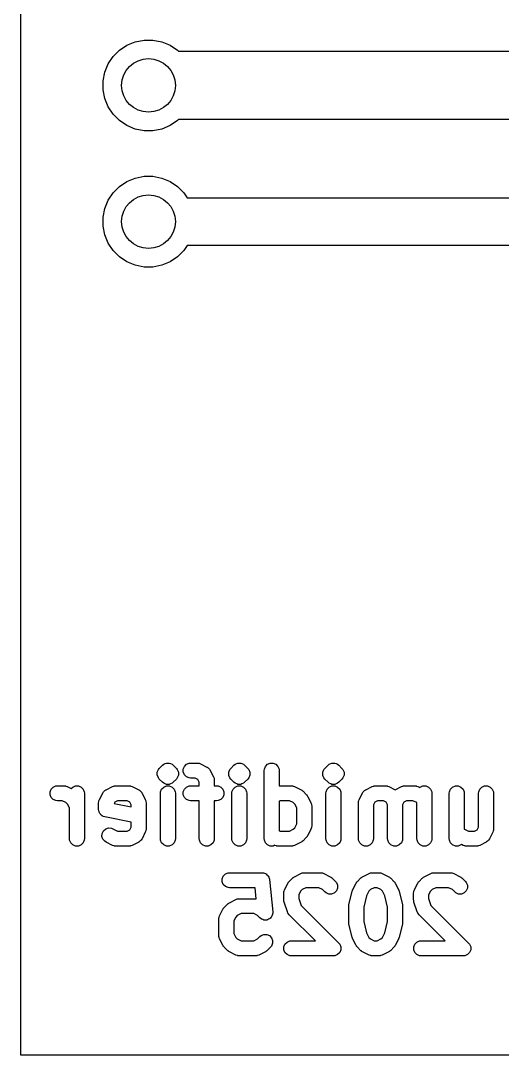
# Model space of a CAD drawing. Extents: x 71.5 to 140.5, y -85 to -49.
# Drawn here: x 71.5 to 80.47, y -85 to -65.71 of the extents above; entities that cross this region are included whole.
import ezdxf

# ---------------------------------------------------------------- set-up
doc = ezdxf.new("R2010")
doc.units = 0
doc.layers.add('BLACK', color=7, linetype='CONTINUOUS')

msp = doc.modelspace()

# ---------------------------------------------------------------- linework, layer by layer
at = {"layer": 'BLACK', "linetype": 'CONTINUOUS'}
for p, q in [((71.5, -85), (71.5, -49)), ((73.479313, -66.170367), (73.633258, -66.106601)), ((73.633258, -66.106601), (73.796685, -66.074093)), ((73.796685, -66.074093), (73.963315, -66.074093)), ((73.963315, -66.074093), (74.126742, -66.106601)), ((74.126742, -66.106601), (74.280687, -66.170367)), ((73.222941, -66.380766), (73.340766, -66.262941)), ((73.340766, -66.262941), (73.479313, -66.170367)), ((74.280687, -66.170367), (74.419234, -66.262941)), ((74.419234, -66.262941), (74.441293, -66.285)), ((74.441293, -66.285), (80.938707, -66.285)), ((73.066601, -66.673258), (73.130367, -66.519313)), ((73.130367, -66.519313), (73.222941, -66.380766)), ((73.034093, -66.836685), (73.066601, -66.673258)), ((73.034093, -67.003315), (73.034093, -66.836685)), ((73.066601, -67.166742), (73.034093, -67.003315)), ((73.130367, -67.320687), (73.066601, -67.166742)), ((73.222941, -67.459234), (73.130367, -67.320687)), ((73.340766, -67.577059), (73.222941, -67.459234)), ((73.479313, -67.669633), (73.340766, -67.577059)), ((73.633258, -67.733399), (73.479313, -67.669633)), ((74.280687, -67.669633), (74.126742, -67.733399)), ((74.419234, -67.577059), (74.280687, -67.669633)), ((74.441293, -67.555), (74.419234, -67.577059)), ((80.938707, -67.555), (74.441293, -67.555)), ((73.796685, -67.765907), (73.633258, -67.733399)), ((73.963315, -67.765907), (73.796685, -67.765907)), ((74.126742, -67.733399), (73.963315, -67.765907)), ((73.479313, -68.710367), (73.633258, -68.646601)), ((73.633258, -68.646601), (73.796685, -68.614093)), ((73.796685, -68.614093), (73.963315, -68.614093)), ((73.963315, -68.614093), (74.126742, -68.646601)), ((74.126742, -68.646601), (74.280687, -68.710367)), ((73.222941, -68.920766), (73.340766, -68.802941)), ((73.340766, -68.802941), (73.479313, -68.710367)), ((74.280687, -68.710367), (74.419234, -68.802941)), ((74.419234, -68.802941), (74.537059, -68.920766)), ((73.130367, -69.059313), (73.222941, -68.920766)), ((74.537059, -68.920766), (74.600358, -69.0155)), ((74.600358, -69.0155), (80.779642, -69.0155)), ((73.034093, -69.376685), (73.066601, -69.213258)), ((73.066601, -69.213258), (73.130367, -69.059313)), ((73.034093, -69.543315), (73.034093, -69.376685)), ((73.066601, -69.706742), (73.034093, -69.543315)), ((73.130367, -69.860687), (73.066601, -69.706742)), ((73.222941, -69.999234), (73.130367, -69.860687)), ((73.340766, -70.117059), (73.222941, -69.999234)), ((74.537059, -69.999234), (74.419234, -70.117059)), ((74.600358, -69.9045), (74.537059, -69.999234)), ((80.779642, -69.9045), (74.600358, -69.9045)), ((73.479313, -70.209633), (73.340766, -70.117059)), ((74.419234, -70.117059), (74.280687, -70.209633)), ((73.633258, -70.273399), (73.479313, -70.209633)), ((73.796685, -70.305907), (73.633258, -70.273399)), ((73.963315, -70.305907), (73.796685, -70.305907)), ((74.126742, -70.273399), (73.963315, -70.305907)), ((74.280687, -70.209633), (74.126742, -70.273399)), ((74.081211, -79.653111), (74.141688, -79.592635)), ((74.141688, -79.592635), (74.162858, -79.575262)), ((74.162858, -79.575262), (74.192357, -79.563043)), ((74.192357, -79.563043), (74.213216, -79.554403)), ((74.213216, -79.554403), (74.267724, -79.554403)), ((74.267724, -79.554403), (74.288584, -79.563043)), ((74.288584, -79.563043), (74.318085, -79.575263)), ((74.318085, -79.575263), (74.318094, -79.575272)), ((74.318094, -79.575272), (74.339253, -79.592636)), ((74.339253, -79.592636), (74.399729, -79.653112)), ((74.526787, -79.664165), (74.547647, -79.613806)), ((74.547647, -79.613806), (74.58619, -79.575263)), ((74.58619, -79.575263), (74.636549, -79.554403)), ((74.636549, -79.554403), (74.663803, -79.551719)), ((74.663803, -79.551719), (74.784755, -79.551719)), ((74.784755, -79.551719), (74.812009, -79.554403)), ((74.812009, -79.554403), (74.816646, -79.556324)), ((74.816646, -79.556324), (74.821654, -79.55668)), ((74.821654, -79.55668), (74.847231, -79.566468)), ((74.847231, -79.566468), (74.968182, -79.626943)), ((74.968182, -79.626943), (74.97274, -79.629812)), ((74.97274, -79.629812), (74.97489, -79.630529)), ((74.97489, -79.630529), (74.977566, -79.63285)), ((74.977566, -79.63285), (74.991359, -79.641532)), ((74.991359, -79.641532), (75.002835, -79.654765)), ((75.411687, -79.653111), (75.472164, -79.592635)), ((75.472164, -79.592635), (75.493334, -79.575262)), ((75.493334, -79.575262), (75.522833, -79.563043)), ((75.522833, -79.563043), (75.543692, -79.554403)), ((75.543692, -79.554403), (75.5982, -79.554403)), ((75.5982, -79.554403), (75.61906, -79.563043)), ((75.61906, -79.563043), (75.648561, -79.575263)), ((75.648561, -79.575263), (75.64857, -79.575272)), ((75.64857, -79.575272), (75.669729, -79.592636)), ((75.669729, -79.592636), (75.730205, -79.653112)), ((76.038692, -79.664165), (76.059552, -79.613806)), ((76.059552, -79.613806), (76.098095, -79.575263)), ((76.098095, -79.575263), (76.148454, -79.554403)), ((76.148454, -79.554403), (76.202962, -79.554403)), ((76.202962, -79.554403), (76.253321, -79.575263)), ((76.253321, -79.575263), (76.291864, -79.613806)), ((76.291864, -79.613806), (76.312724, -79.664165)), ((77.165497, -79.653111), (77.225974, -79.592635)), ((77.225974, -79.592635), (77.247144, -79.575262)), ((77.247144, -79.575262), (77.276643, -79.563043)), ((77.276643, -79.563043), (77.297502, -79.554403)), ((77.297502, -79.554403), (77.35201, -79.554403)), ((77.35201, -79.554403), (77.37287, -79.563043)), ((77.37287, -79.563043), (77.402371, -79.575263)), ((77.402371, -79.575263), (77.40238, -79.575272)), ((77.40238, -79.575272), (77.423539, -79.592636)), ((77.423539, -79.592636), (77.484015, -79.653112)), ((74.042977, -79.724642), (74.063836, -79.674283)), ((74.042977, -79.751895), (74.042977, -79.724642)), ((74.042977, -79.779148), (74.042977, -79.751895)), ((74.04545, -79.785117), (74.042977, -79.779148)), ((74.063837, -79.829509), (74.04545, -79.785117)), ((74.063836, -79.674282), (74.063837, -79.674281)), ((74.063836, -79.674283), (74.063836, -79.674282)), ((74.063837, -79.674281), (74.081211, -79.653111)), ((74.081211, -79.850679), (74.063837, -79.829509)), ((74.399729, -79.653112), (74.417101, -79.674281)), ((74.417102, -79.829508), (74.399729, -79.850678)), ((74.417101, -79.674281), (74.417102, -79.674282)), ((74.417102, -79.674282), (74.437961, -79.724641)), ((74.437961, -79.779149), (74.417102, -79.829508)), ((74.437961, -79.724641), (74.437961, -79.779149)), ((74.526787, -79.718673), (74.526787, -79.664165)), ((74.547647, -79.769032), (74.526787, -79.718673)), ((74.58619, -79.807575), (74.547647, -79.769032)), ((74.636549, -79.828435), (74.58619, -79.807575)), ((74.663803, -79.831119), (74.636549, -79.828435)), ((74.751777, -79.831119), (74.663803, -79.831119)), ((74.80158, -79.85602), (74.751777, -79.831119)), ((75.002835, -79.654765), (75.016069, -79.666242)), ((75.016069, -79.666242), (75.024752, -79.680036)), ((75.024752, -79.680036), (75.027072, -79.682711)), ((75.027072, -79.682711), (75.027787, -79.684858)), ((75.027787, -79.684858), (75.030658, -79.689418)), ((75.030658, -79.689418), (75.091135, -79.810371)), ((75.091135, -79.810371), (75.100923, -79.835948)), ((75.100923, -79.835948), (75.101278, -79.840955)), ((75.101278, -79.840955), (75.1032, -79.845593)), ((75.373453, -79.724642), (75.394312, -79.674283)), ((75.373453, -79.751895), (75.373453, -79.724642)), ((75.373453, -79.779148), (75.373453, -79.751895)), ((75.375926, -79.785117), (75.373453, -79.779148)), ((75.394313, -79.829509), (75.375926, -79.785117)), ((75.394312, -79.674282), (75.394313, -79.674281)), ((75.394312, -79.674283), (75.394312, -79.674282)), ((75.394313, -79.674281), (75.411687, -79.653111)), ((75.411687, -79.850679), (75.394313, -79.829509)), ((75.730205, -79.653112), (75.747577, -79.674281)), ((75.747578, -79.829508), (75.730205, -79.850678)), ((75.747577, -79.674281), (75.747578, -79.674282)), ((75.747578, -79.674282), (75.768437, -79.724641)), ((75.768437, -79.779149), (75.747578, -79.829508)), ((75.768437, -79.724641), (75.768437, -79.779149)), ((76.036008, -79.691419), (76.038692, -79.664165)), ((76.036008, -80.961419), (76.036008, -79.691419)), ((76.312724, -79.664165), (76.315408, -79.691419)), ((76.315408, -79.691419), (76.315408, -79.975052)), ((77.127263, -79.724642), (77.148122, -79.674283)), ((77.127263, -79.751895), (77.127263, -79.724642)), ((77.127263, -79.779148), (77.127263, -79.751895)), ((77.129736, -79.785117), (77.127263, -79.779148)), ((77.148123, -79.829509), (77.129736, -79.785117)), ((77.148122, -79.674282), (77.148123, -79.674281)), ((77.148122, -79.674283), (77.148122, -79.674282)), ((77.148123, -79.674281), (77.165497, -79.653111)), ((77.165497, -79.850679), (77.148123, -79.829509)), ((77.484015, -79.653112), (77.501387, -79.674281)), ((77.501388, -79.829508), (77.484015, -79.850678)), ((77.501387, -79.674281), (77.501388, -79.674282)), ((77.501388, -79.674282), (77.522247, -79.724641)), ((77.522247, -79.779149), (77.501388, -79.829508)), ((77.522247, -79.724641), (77.522247, -79.779149)), ((72.068123, -80.037139), (72.106666, -79.998596)), ((72.106666, -79.998596), (72.157025, -79.977736)), ((72.157025, -79.977736), (72.184279, -79.975052)), ((72.184279, -79.975052), (72.305232, -79.975052)), ((72.305232, -79.975052), (72.332486, -79.977736)), ((72.332486, -79.977736), (72.337123, -79.979657)), ((72.337123, -79.979657), (72.342131, -79.980013)), ((72.342131, -79.980013), (72.367708, -79.989801)), ((72.367708, -79.989801), (72.441448, -80.026671)), ((72.441448, -80.026671), (72.469524, -79.998596)), ((72.469524, -79.998596), (72.519883, -79.977736)), ((72.519883, -79.977736), (72.574391, -79.977736)), ((72.574391, -79.977736), (72.62475, -79.998596)), ((72.62475, -79.998596), (72.663293, -80.037139)), ((73.089422, -80.050277), (73.210374, -79.989801)), ((73.210374, -79.989801), (73.235951, -79.980013)), ((73.235951, -79.980013), (73.240957, -79.979657)), ((73.240957, -79.979657), (73.245596, -79.977736)), ((73.245596, -79.977736), (73.27285, -79.975052)), ((73.27285, -79.975052), (73.514755, -79.975052)), ((73.514755, -79.975052), (73.542009, -79.977736)), ((73.542009, -79.977736), (73.546647, -79.979657)), ((73.546647, -79.979657), (73.551653, -79.980013)), ((73.551653, -79.980013), (73.57723, -79.9898)), ((73.57723, -79.9898), (73.698183, -80.050276)), ((74.141688, -79.911155), (74.081211, -79.850679)), ((74.124314, -80.037139), (74.162857, -79.998596)), ((74.162858, -79.928528), (74.141688, -79.911155)), ((74.162857, -79.998596), (74.213216, -79.977736)), ((74.192357, -79.940746), (74.162858, -79.928528)), ((74.213216, -79.949387), (74.192357, -79.940746)), ((74.213217, -79.949387), (74.213216, -79.949387)), ((74.213216, -79.977736), (74.267724, -79.977736)), ((74.267724, -79.949387), (74.213217, -79.949387)), ((74.288584, -79.940746), (74.267724, -79.949387)), ((74.267724, -79.977736), (74.318083, -79.998596)), ((74.318085, -79.928527), (74.288584, -79.940746)), ((74.318083, -79.998596), (74.356626, -80.037139)), ((74.318094, -79.928517), (74.318085, -79.928527)), ((74.339253, -79.911154), (74.318094, -79.928517)), ((74.399729, -79.850678), (74.339253, -79.911154)), ((74.547647, -80.037139), (74.58619, -79.998596)), ((74.58619, -79.998596), (74.636549, -79.977736)), ((74.636549, -79.977736), (74.663803, -79.975052)), ((74.663803, -79.975052), (74.826484, -79.975052)), ((74.826484, -79.905826), (74.80158, -79.85602)), ((74.826484, -79.975052), (74.826484, -79.905826)), ((75.1032, -79.845593), (75.105884, -79.872847)), ((75.105884, -79.872847), (75.105884, -79.975052)), ((75.105884, -79.975052), (75.147612, -79.975052)), ((75.147612, -79.975052), (75.174866, -79.977736)), ((75.174866, -79.977736), (75.225225, -79.998596)), ((75.225225, -79.998596), (75.263768, -80.037139)), ((75.472164, -79.911155), (75.411687, -79.850679)), ((75.45479, -80.037139), (75.493333, -79.998596)), ((75.493334, -79.928528), (75.472164, -79.911155)), ((75.493333, -79.998596), (75.543692, -79.977736)), ((75.522833, -79.940746), (75.493334, -79.928528)), ((75.543692, -79.949387), (75.522833, -79.940746)), ((75.543693, -79.949387), (75.543692, -79.949387)), ((75.543692, -79.977736), (75.5982, -79.977736)), ((75.5982, -79.949387), (75.543693, -79.949387)), ((75.61906, -79.940746), (75.5982, -79.949387)), ((75.5982, -79.977736), (75.648559, -79.998596)), ((75.648561, -79.928527), (75.61906, -79.940746)), ((75.648559, -79.998596), (75.687102, -80.037139)), ((75.64857, -79.928517), (75.648561, -79.928527)), ((75.669729, -79.911154), (75.64857, -79.928517)), ((75.730205, -79.850678), (75.669729, -79.911154)), ((76.315408, -79.975052), (76.538565, -79.975052)), ((76.538565, -79.975052), (76.565819, -79.977736)), ((76.565819, -79.977736), (76.570456, -79.979657)), ((76.570456, -79.979657), (76.575464, -79.980013)), ((76.575464, -79.980013), (76.601041, -79.989801)), ((76.601041, -79.989801), (76.721992, -80.050276)), ((77.225974, -79.911155), (77.165497, -79.850679)), ((77.2086, -80.037139), (77.247143, -79.998596)), ((77.247144, -79.928528), (77.225974, -79.911155)), ((77.247143, -79.998596), (77.297502, -79.977736)), ((77.276643, -79.940746), (77.247144, -79.928528)), ((77.297502, -79.949387), (77.276643, -79.940746)), ((77.297503, -79.949387), (77.297502, -79.949387)), ((77.297502, -79.977736), (77.35201, -79.977736)), ((77.35201, -79.949387), (77.297503, -79.949387)), ((77.37287, -79.940746), (77.35201, -79.949387)), ((77.35201, -79.977736), (77.402369, -79.998596)), ((77.402371, -79.928527), (77.37287, -79.940746)), ((77.402369, -79.998596), (77.440912, -80.037139)), ((77.40238, -79.928517), (77.402371, -79.928527)), ((77.423539, -79.911154), (77.40238, -79.928517)), ((77.484015, -79.850678), (77.423539, -79.911154)), ((77.927518, -80.050276), (78.04847, -79.9898)), ((78.04847, -79.9898), (78.074047, -79.980013)), ((78.074047, -79.980013), (78.079053, -79.979657)), ((78.079053, -79.979657), (78.083692, -79.977736)), ((78.083692, -79.977736), (78.110946, -79.975052)), ((78.110946, -79.975052), (78.292374, -79.975052)), ((78.292374, -79.975052), (78.319628, -79.977736)), ((78.319628, -79.977736), (78.324266, -79.979657)), ((78.324266, -79.979657), (78.329272, -79.980013)), ((78.329272, -79.980013), (78.354849, -79.9898)), ((78.354849, -79.9898), (78.473803, -80.049276)), ((78.473803, -80.049276), (78.592755, -79.989801)), ((78.592755, -79.989801), (78.618332, -79.980013)), ((78.618332, -79.980013), (78.623338, -79.979657)), ((78.623338, -79.979657), (78.627977, -79.977736)), ((78.627977, -79.977736), (78.655231, -79.975052)), ((78.655231, -79.975052), (78.83666, -79.975052)), ((78.83666, -79.975052), (78.863914, -79.977736)), ((78.863914, -79.977736), (78.868551, -79.979657)), ((78.868551, -79.979657), (78.873559, -79.980013)), ((78.873559, -79.980013), (78.899136, -79.989801)), ((78.899136, -79.989801), (78.932559, -80.006512)), ((78.932559, -80.006512), (78.940476, -79.998596)), ((78.940476, -79.998596), (78.990835, -79.977736)), ((78.990835, -79.977736), (79.045343, -79.977736)), ((79.045343, -79.977736), (79.095702, -79.998596)), ((79.095702, -79.998596), (79.134245, -80.037139)), ((79.506695, -80.037139), (79.545238, -79.998596)), ((79.545238, -79.998596), (79.595597, -79.977736)), ((79.595597, -79.977736), (79.650105, -79.977736)), ((79.650105, -79.977736), (79.700464, -79.998596)), ((79.700464, -79.998596), (79.739007, -80.037139)), ((80.050981, -80.037139), (80.089524, -79.998596)), ((80.089524, -79.998596), (80.139883, -79.977736)), ((80.139883, -79.977736), (80.194391, -79.977736)), ((80.194391, -79.977736), (80.24475, -79.998596)), ((80.24475, -79.998596), (80.283293, -80.037139)), ((72.047263, -80.087498), (72.068123, -80.037139)), ((72.047263, -80.142006), (72.047263, -80.087498)), ((72.068123, -80.192365), (72.047263, -80.142006)), ((72.106666, -80.230908), (72.068123, -80.192365)), ((72.663293, -80.037139), (72.684153, -80.087498)), ((72.684153, -80.087498), (72.686837, -80.114752)), ((72.686837, -80.114752), (72.686837, -80.961419)), ((72.96647, -80.233706), (73.026946, -80.112753)), ((73.026946, -80.112753), (73.029815, -80.108194)), ((73.029815, -80.108194), (73.030532, -80.106045)), ((73.030532, -80.106045), (73.032853, -80.103367)), ((73.032853, -80.103367), (73.041535, -80.089577)), ((73.041535, -80.089577), (73.054768, -80.078099)), ((73.054768, -80.078099), (73.066246, -80.064866)), ((73.066246, -80.064866), (73.080036, -80.056184)), ((73.080036, -80.056184), (73.082714, -80.053863)), ((73.082714, -80.053863), (73.084863, -80.053146)), ((73.084863, -80.053146), (73.089422, -80.050277)), ((73.698183, -80.050276), (73.702743, -80.053146)), ((73.702743, -80.053146), (73.704892, -80.053863)), ((73.704892, -80.053863), (73.707567, -80.056183)), ((73.707567, -80.056183), (73.721359, -80.064865)), ((73.721359, -80.064865), (73.732834, -80.078096)), ((73.732834, -80.078096), (73.746071, -80.089576)), ((73.746071, -80.089576), (73.754753, -80.103369)), ((73.754753, -80.103369), (73.757073, -80.106044)), ((73.757073, -80.106044), (73.757788, -80.108191)), ((73.757788, -80.108191), (73.76066, -80.112753)), ((73.76066, -80.112753), (73.821136, -80.233705)), ((74.10077, -80.114752), (74.103454, -80.087498)), ((74.10077, -80.961419), (74.10077, -80.114752)), ((74.103454, -80.087498), (74.124314, -80.037139)), ((74.356626, -80.037139), (74.377486, -80.087498)), ((74.377486, -80.087498), (74.38017, -80.114752)), ((74.38017, -80.114752), (74.38017, -80.961419)), ((74.526787, -80.087498), (74.547647, -80.037139)), ((74.526787, -80.142006), (74.526787, -80.087498)), ((74.547647, -80.192365), (74.526787, -80.142006)), ((74.58619, -80.230908), (74.547647, -80.192365)), ((75.263768, -80.192365), (75.225225, -80.230908)), ((75.263768, -80.037139), (75.284628, -80.087498)), ((75.284628, -80.142006), (75.263768, -80.192365)), ((75.284628, -80.087498), (75.284628, -80.142006)), ((75.431246, -80.114752), (75.43393, -80.087498)), ((75.431246, -80.961419), (75.431246, -80.114752)), ((75.43393, -80.087498), (75.45479, -80.037139)), ((75.687102, -80.037139), (75.707962, -80.087498)), ((75.707962, -80.087498), (75.710646, -80.114752)), ((75.710646, -80.114752), (75.710646, -80.961419)), ((76.721992, -80.050276), (76.733723, -80.05766)), ((76.733723, -80.05766), (76.737129, -80.059071)), ((76.737129, -80.059071), (76.740963, -80.062217)), ((76.740963, -80.062217), (76.745169, -80.064865)), ((76.745169, -80.064865), (76.747587, -80.067653)), ((76.747587, -80.067653), (76.758299, -80.076444)), ((76.758299, -80.076444), (76.818776, -80.136921)), ((76.818776, -80.136921), (76.827567, -80.147632)), ((76.827567, -80.147632), (76.830357, -80.150052)), ((76.830357, -80.150052), (76.833002, -80.154255)), ((76.833002, -80.154255), (76.83615, -80.15809)), ((76.83615, -80.15809), (76.837561, -80.161497)), ((76.837561, -80.161497), (76.844946, -80.173229)), ((76.844946, -80.173229), (76.905422, -80.294181)), ((77.185056, -80.114752), (77.18774, -80.087498)), ((77.185056, -80.961419), (77.185056, -80.114752)), ((77.18774, -80.087498), (77.2086, -80.037139)), ((77.440912, -80.037139), (77.461772, -80.087498)), ((77.461772, -80.087498), (77.464456, -80.114752)), ((77.464456, -80.114752), (77.464456, -80.961419)), ((77.804565, -80.233706), (77.865041, -80.112753)), ((77.865041, -80.112753), (77.867911, -80.108192)), ((77.867911, -80.108192), (77.868628, -80.106044)), ((77.868628, -80.106044), (77.870948, -80.103368)), ((77.870948, -80.103368), (77.87963, -80.089577)), ((77.87963, -80.089577), (77.892861, -80.078101)), ((77.892861, -80.078101), (77.904341, -80.064865)), ((77.904341, -80.064865), (77.918134, -80.056182)), ((77.918134, -80.056182), (77.920809, -80.053863)), ((77.920809, -80.053863), (77.922956, -80.053147)), ((77.922956, -80.053147), (77.927518, -80.050276)), ((79.134245, -80.037139), (79.155105, -80.087498)), ((79.155105, -80.087498), (79.157789, -80.114752)), ((79.157789, -80.114752), (79.157789, -80.961419)), ((79.483151, -80.114752), (79.485835, -80.087498)), ((79.483151, -80.961419), (79.483151, -80.114752)), ((79.485835, -80.087498), (79.506695, -80.037139)), ((79.739007, -80.037139), (79.759867, -80.087498)), ((79.759867, -80.087498), (79.762551, -80.114752)), ((79.762551, -80.114752), (79.762551, -80.7826)), ((80.027437, -80.114752), (80.030121, -80.087498)), ((80.027437, -80.747011), (80.027437, -80.114752)), ((80.030121, -80.087498), (80.050981, -80.037139)), ((80.283293, -80.037139), (80.304153, -80.087498)), ((80.304153, -80.087498), (80.306837, -80.114752)), ((80.306837, -80.114752), (80.306837, -80.77999)), ((72.157025, -80.251768), (72.106666, -80.230908)), ((72.184279, -80.254452), (72.157025, -80.251768)), ((72.272254, -80.254452), (72.184279, -80.254452)), ((72.34343, -80.29004), (72.272254, -80.254452)), ((72.371848, -80.318458), (72.34343, -80.29004)), ((72.407437, -80.389635), (72.371848, -80.318458)), ((72.407437, -80.961419), (72.407437, -80.389635)), ((72.951722, -80.296181), (72.954406, -80.268927)), ((72.951722, -80.417133), (72.951722, -80.296181)), ((72.954406, -80.444387), (72.951722, -80.417133)), ((72.954406, -80.268927), (72.956327, -80.264288)), ((72.956327, -80.264288), (72.956683, -80.259283)), ((72.956683, -80.259283), (72.96647, -80.233706)), ((73.256025, -80.279353), (73.243191, -80.30502)), ((73.243191, -80.30502), (73.556484, -80.367678)), ((73.305829, -80.254452), (73.256025, -80.279353)), ((73.481776, -80.254452), (73.305829, -80.254452)), ((73.531581, -80.279354), (73.481776, -80.254452)), ((73.556484, -80.329159), (73.531581, -80.279354)), ((73.556484, -80.367678), (73.556484, -80.329159)), ((73.821136, -80.233705), (73.830923, -80.259282)), ((73.830923, -80.259282), (73.831278, -80.264288)), ((73.831278, -80.264288), (73.8332, -80.268927)), ((73.8332, -80.268927), (73.835884, -80.296181)), ((73.835884, -80.296181), (73.835884, -80.538225)), ((74.636549, -80.251768), (74.58619, -80.230908)), ((74.663803, -80.254452), (74.636549, -80.251768)), ((74.826484, -80.254452), (74.663803, -80.254452)), ((74.826484, -80.961419), (74.826484, -80.254452)), ((75.147612, -80.254452), (75.105884, -80.254452)), ((75.105884, -80.254452), (75.105884, -80.961419)), ((75.174866, -80.251768), (75.147612, -80.254452)), ((75.225225, -80.230908), (75.174866, -80.251768)), ((76.329639, -80.254452), (76.315408, -80.261567)), ((76.315408, -80.261567), (76.315408, -80.814603)), ((76.505587, -80.254452), (76.329639, -80.254452)), ((76.576763, -80.29004), (76.505587, -80.254452)), ((76.605181, -80.318457), (76.576763, -80.29004)), ((76.64077, -80.389635), (76.605181, -80.318457)), ((76.64077, -80.686535), (76.64077, -80.389635)), ((76.905422, -80.294181), (76.915209, -80.319758)), ((76.915209, -80.319758), (76.915564, -80.324764)), ((76.915564, -80.324764), (76.917486, -80.329403)), ((76.917486, -80.329403), (76.92017, -80.356657)), ((76.92017, -80.356657), (76.92017, -80.719514)), ((77.789817, -80.296181), (77.792501, -80.268927)), ((77.789817, -80.961419), (77.789817, -80.296181)), ((77.792501, -80.268927), (77.794422, -80.264288)), ((77.794422, -80.264288), (77.794778, -80.259283)), ((77.794778, -80.259283), (77.804565, -80.233706)), ((78.094119, -80.279354), (78.069217, -80.32916)), ((78.069217, -80.32916), (78.069217, -80.961419)), ((78.143925, -80.254452), (78.094119, -80.279354)), ((78.259395, -80.254452), (78.143925, -80.254452)), ((78.3092, -80.279354), (78.259395, -80.254452)), ((78.334103, -80.329159), (78.3092, -80.279354)), ((78.334103, -80.961419), (78.334103, -80.329159)), ((78.638406, -80.279353), (78.613503, -80.32916)), ((78.613503, -80.32916), (78.613503, -80.961419)), ((78.68821, -80.254452), (78.638406, -80.279353)), ((78.803682, -80.254452), (78.68821, -80.254452)), ((78.874858, -80.29004), (78.803682, -80.254452)), ((78.878389, -80.29357), (78.874858, -80.29004)), ((78.878389, -80.961419), (78.878389, -80.29357)), ((72.959645, -80.457035), (72.954406, -80.444387)), ((72.962301, -80.470459), (72.959645, -80.457035)), ((72.969972, -80.481965), (72.962301, -80.470459)), ((72.975266, -80.494746), (72.969972, -80.481965)), ((72.984944, -80.504424), (72.975266, -80.494746)), ((72.992536, -80.515812), (72.984944, -80.504424)), ((73.004028, -80.523508), (72.992536, -80.515812)), ((73.013809, -80.533289), (73.004028, -80.523508)), ((73.026453, -80.538526), (73.013809, -80.533289)), ((73.037826, -80.546143), (73.026453, -80.538526)), ((73.064025, -80.55412), (73.037826, -80.546143)), ((73.064166, -80.554148), (73.064025, -80.55412)), ((73.064168, -80.554149), (73.064166, -80.554148)), ((73.06417, -80.554149), (73.064168, -80.554149)), ((73.556484, -80.652611), (73.06417, -80.554149)), ((73.835884, -80.538225), (73.835885, -80.538231)), ((73.835885, -80.538231), (73.835884, -80.538236)), ((73.835884, -80.538236), (73.835884, -80.77999)), ((73.041536, -80.815291), (73.082715, -80.779577)), ((73.082715, -80.779577), (73.134425, -80.76234)), ((73.134425, -80.76234), (73.188797, -80.766204)), ((73.188797, -80.766204), (73.214374, -80.775992)), ((73.214374, -80.775992), (73.305829, -80.821719)), ((73.481776, -80.821719), (73.531581, -80.796816)), ((73.531581, -80.796816), (73.556484, -80.747011)), ((73.556484, -80.747011), (73.556484, -80.652611)), ((73.8332, -80.807244), (73.831278, -80.811882)), ((73.835884, -80.77999), (73.8332, -80.807244)), ((76.505587, -80.821719), (76.576763, -80.786131)), ((76.576763, -80.786131), (76.605181, -80.757712)), ((76.605181, -80.757712), (76.64077, -80.686535)), ((76.905421, -80.78199), (76.844945, -80.902942)), ((76.915209, -80.756413), (76.905421, -80.78199)), ((76.915564, -80.751406), (76.915209, -80.756413)), ((76.917486, -80.746768), (76.915564, -80.751406)), ((76.92017, -80.719514), (76.917486, -80.746768)), ((79.762551, -80.7826), (79.766081, -80.786131)), ((79.766081, -80.786131), (79.837258, -80.821719)), ((79.95273, -80.821719), (80.002534, -80.796816)), ((80.002534, -80.796816), (80.027437, -80.747011)), ((80.304153, -80.807244), (80.302231, -80.811881)), ((80.306837, -80.77999), (80.304153, -80.807244)), ((72.410121, -80.988673), (72.407437, -80.961419)), ((72.430981, -81.039032), (72.410121, -80.988673)), ((72.684153, -80.988673), (72.663293, -81.039032)), ((72.686837, -80.961419), (72.684153, -80.988673)), ((73.013295, -80.918416), (73.017159, -80.864044)), ((73.030532, -80.970126), (73.013295, -80.918416)), ((73.017159, -80.864044), (73.041536, -80.815291)), ((73.066246, -81.011305), (73.030532, -80.970126)), ((73.305829, -80.821719), (73.481776, -80.821719)), ((73.732834, -80.998074), (73.721359, -81.011306)), ((73.746071, -80.986595), (73.732834, -80.998074)), ((73.754753, -80.972801), (73.746071, -80.986595)), ((73.757073, -80.970127), (73.754753, -80.972801)), ((73.757788, -80.967979), (73.757073, -80.970127)), ((73.76066, -80.963418), (73.757788, -80.967979)), ((73.821136, -80.842466), (73.76066, -80.963418)), ((73.830923, -80.816889), (73.821136, -80.842466)), ((73.831278, -80.811882), (73.830923, -80.816889)), ((74.103454, -80.988673), (74.10077, -80.961419)), ((74.124314, -81.039032), (74.103454, -80.988673)), ((74.377486, -80.988673), (74.356626, -81.039032)), ((74.38017, -80.961419), (74.377486, -80.988673)), ((74.829168, -80.988673), (74.826484, -80.961419)), ((74.850028, -81.039032), (74.829168, -80.988673)), ((75.1032, -80.988673), (75.08234, -81.039032)), ((75.105884, -80.961419), (75.1032, -80.988673)), ((75.43393, -80.988673), (75.431246, -80.961419)), ((75.45479, -81.039032), (75.43393, -80.988673)), ((75.707962, -80.988673), (75.687102, -81.039032)), ((75.710646, -80.961419), (75.707962, -80.988673)), ((76.038692, -80.988673), (76.036008, -80.961419)), ((76.059552, -81.039032), (76.038692, -80.988673)), ((76.315408, -80.814603), (76.329639, -80.821719)), ((76.329639, -80.821719), (76.505587, -80.821719)), ((76.7583, -80.999726), (76.747588, -81.008516)), ((76.818777, -80.939249), (76.7583, -80.999726)), ((76.827571, -80.928533), (76.818777, -80.939249)), ((76.830356, -80.926118), (76.827571, -80.928533)), ((76.832998, -80.921919), (76.830356, -80.926118)), ((76.83615, -80.91808), (76.832998, -80.921919)), ((76.837562, -80.914669), (76.83615, -80.91808)), ((76.844945, -80.902942), (76.837562, -80.914669)), ((77.18774, -80.988673), (77.185056, -80.961419)), ((77.2086, -81.039032), (77.18774, -80.988673)), ((77.461772, -80.988673), (77.440912, -81.039032)), ((77.464456, -80.961419), (77.461772, -80.988673)), ((77.792501, -80.988673), (77.789817, -80.961419)), ((77.813361, -81.039032), (77.792501, -80.988673)), ((78.066533, -80.988673), (78.045673, -81.039032)), ((78.069217, -80.961419), (78.066533, -80.988673)), ((78.336787, -80.988673), (78.334103, -80.961419)), ((78.357647, -81.039032), (78.336787, -80.988673)), ((78.610819, -80.988673), (78.589959, -81.039032)), ((78.613503, -80.961419), (78.610819, -80.988673)), ((78.881073, -80.988673), (78.878389, -80.961419)), ((78.901933, -81.039032), (78.881073, -80.988673)), ((79.155105, -80.988673), (79.134245, -81.039032)), ((79.157789, -80.961419), (79.155105, -80.988673)), ((79.485835, -80.988673), (79.483151, -80.961419)), ((79.506695, -81.039032), (79.485835, -80.988673)), ((79.837258, -80.821719), (79.95273, -80.821719)), ((80.203788, -80.998072), (80.192312, -81.011306)), ((80.217022, -80.986596), (80.203788, -80.998072)), ((80.225703, -80.972803), (80.217022, -80.986596)), ((80.228025, -80.970127), (80.225703, -80.972803)), ((80.228741, -80.967977), (80.228025, -80.970127)), ((80.231611, -80.963419), (80.228741, -80.967977)), ((80.292088, -80.842466), (80.231611, -80.963419)), ((80.301876, -80.816889), (80.292088, -80.842466)), ((80.302231, -80.811881), (80.301876, -80.816889)), ((72.469524, -81.077575), (72.430981, -81.039032)), ((72.519883, -81.098435), (72.469524, -81.077575)), ((72.574391, -81.098435), (72.519883, -81.098435)), ((72.62475, -81.077575), (72.574391, -81.098435)), ((72.663293, -81.039032), (72.62475, -81.077575)), ((73.089422, -81.025894), (73.066246, -81.011305)), ((73.210374, -81.08637), (73.089422, -81.025894)), ((73.235951, -81.096158), (73.210374, -81.08637)), ((73.240957, -81.096513), (73.235951, -81.096158)), ((73.245596, -81.098435), (73.240957, -81.096513)), ((73.27285, -81.101119), (73.245596, -81.098435)), ((73.514755, -81.101119), (73.27285, -81.101119)), ((73.542009, -81.098435), (73.514755, -81.101119)), ((73.546647, -81.096513), (73.542009, -81.098435)), ((73.551653, -81.096158), (73.546647, -81.096513)), ((73.57723, -81.086371), (73.551653, -81.096158)), ((73.698183, -81.025895), (73.57723, -81.086371)), ((73.702743, -81.023024), (73.698183, -81.025895)), ((73.704892, -81.022308), (73.702743, -81.023024)), ((73.707567, -81.019987), (73.704892, -81.022308)), ((73.721359, -81.011306), (73.707567, -81.019987)), ((74.162857, -81.077575), (74.124314, -81.039032)), ((74.213216, -81.098435), (74.162857, -81.077575)), ((74.267724, -81.098435), (74.213216, -81.098435)), ((74.318083, -81.077575), (74.267724, -81.098435)), ((74.356626, -81.039032), (74.318083, -81.077575)), ((74.888571, -81.077575), (74.850028, -81.039032)), ((74.93893, -81.098435), (74.888571, -81.077575)), ((74.993438, -81.098435), (74.93893, -81.098435)), ((75.043797, -81.077575), (74.993438, -81.098435)), ((75.08234, -81.039032), (75.043797, -81.077575)), ((75.493333, -81.077575), (75.45479, -81.039032)), ((75.543692, -81.098435), (75.493333, -81.077575)), ((75.5982, -81.098435), (75.543692, -81.098435)), ((75.648559, -81.077575), (75.5982, -81.098435)), ((75.687102, -81.039032), (75.648559, -81.077575)), ((76.098095, -81.077575), (76.059552, -81.039032)), ((76.148454, -81.098435), (76.098095, -81.077575)), ((76.202962, -81.098435), (76.148454, -81.098435)), ((76.233234, -81.085895), (76.202962, -81.098435)), ((76.234184, -81.08637), (76.233234, -81.085895)), ((76.259761, -81.096158), (76.234184, -81.08637)), ((76.264767, -81.096513), (76.259761, -81.096158)), ((76.269406, -81.098435), (76.264767, -81.096513)), ((76.29666, -81.101119), (76.269406, -81.098435)), ((76.538565, -81.101119), (76.29666, -81.101119)), ((76.565819, -81.098435), (76.538565, -81.101119)), ((76.570456, -81.096513), (76.565819, -81.098435)), ((76.575464, -81.096158), (76.570456, -81.096513)), ((76.601041, -81.08637), (76.575464, -81.096158)), ((76.721992, -81.025895), (76.601041, -81.08637)), ((76.733725, -81.018509), (76.721992, -81.025895)), ((76.73713, -81.017099), (76.733725, -81.018509)), ((76.740962, -81.013953), (76.73713, -81.017099)), ((76.745169, -81.011306), (76.740962, -81.013953)), ((76.747588, -81.008516), (76.745169, -81.011306)), ((77.247143, -81.077575), (77.2086, -81.039032)), ((77.297502, -81.098435), (77.247143, -81.077575)), ((77.35201, -81.098435), (77.297502, -81.098435)), ((77.402369, -81.077575), (77.35201, -81.098435)), ((77.440912, -81.039032), (77.402369, -81.077575)), ((77.851904, -81.077575), (77.813361, -81.039032)), ((77.902263, -81.098435), (77.851904, -81.077575)), ((77.956771, -81.098435), (77.902263, -81.098435)), ((78.00713, -81.077575), (77.956771, -81.098435)), ((78.045673, -81.039032), (78.00713, -81.077575)), ((78.39619, -81.077575), (78.357647, -81.039032)), ((78.446549, -81.098435), (78.39619, -81.077575)), ((78.501057, -81.098435), (78.446549, -81.098435)), ((78.551416, -81.077575), (78.501057, -81.098435)), ((78.589959, -81.039032), (78.551416, -81.077575)), ((78.940476, -81.077575), (78.901933, -81.039032)), ((78.990835, -81.098435), (78.940476, -81.077575)), ((79.045343, -81.098435), (78.990835, -81.098435)), ((79.095702, -81.077575), (79.045343, -81.098435)), ((79.134245, -81.039032), (79.095702, -81.077575)), ((79.545238, -81.077575), (79.506695, -81.039032)), ((79.595597, -81.098435), (79.545238, -81.077575)), ((79.650105, -81.098435), (79.595597, -81.098435)), ((79.700464, -81.077575), (79.650105, -81.098435)), ((79.70838, -81.069658), (79.700464, -81.077575)), ((79.741803, -81.08637), (79.70838, -81.069658)), ((79.76738, -81.096158), (79.741803, -81.08637)), ((79.772386, -81.096513), (79.76738, -81.096158)), ((79.777025, -81.098435), (79.772386, -81.096513)), ((79.804279, -81.101119), (79.777025, -81.098435)), ((79.985708, -81.101119), (79.804279, -81.101119)), ((80.012962, -81.098435), (79.985708, -81.101119)), ((80.017599, -81.096513), (80.012962, -81.098435)), ((80.022607, -81.096158), (80.017599, -81.096513)), ((80.048184, -81.08637), (80.022607, -81.096158)), ((80.169135, -81.025895), (80.048184, -81.08637)), ((80.173693, -81.023025), (80.169135, -81.025895)), ((80.175843, -81.022309), (80.173693, -81.023025)), ((80.178519, -81.019987), (80.175843, -81.022309)), ((80.192312, -81.011306), (80.178519, -81.019987)), ((75.252501, -81.708793), (75.273361, -81.658434)), ((75.252501, -81.763301), (75.252501, -81.708793)), ((75.273361, -81.81366), (75.252501, -81.763301)), ((75.273361, -81.658434), (75.311904, -81.619891)), ((75.311904, -81.619891), (75.362263, -81.599031)), ((75.362263, -81.599031), (75.389517, -81.596347)), ((75.389517, -81.596347), (75.994279, -81.596347)), ((75.994279, -81.596347), (76.004358, -81.597339)), ((76.004358, -81.597339), (76.007764, -81.596999)), ((76.007764, -81.596999), (76.011089, -81.598002)), ((76.011089, -81.598002), (76.021533, -81.599031)), ((76.021533, -81.599031), (76.040401, -81.606846)), ((76.040401, -81.606846), (76.059949, -81.612745)), ((76.059949, -81.612745), (76.065392, -81.617198)), ((76.065392, -81.617198), (76.071892, -81.619891)), ((76.071892, -81.619891), (76.08633, -81.634329)), ((76.08633, -81.634329), (76.102136, -81.647261)), ((76.102136, -81.647261), (76.105461, -81.65346)), ((76.105461, -81.65346), (76.110435, -81.658434)), ((76.110435, -81.658434), (76.118249, -81.677299)), ((76.118249, -81.677299), (76.127903, -81.695295)), ((76.127903, -81.695295), (76.129965, -81.705583)), ((76.129965, -81.705583), (76.131295, -81.708793)), ((76.131295, -81.708793), (76.131295, -81.712214)), ((76.131295, -81.712214), (76.133286, -81.722146)), ((76.133286, -81.722146), (76.193762, -82.326908)), ((76.486031, -81.775551), (76.488679, -81.771346)), ((76.488679, -81.771346), (76.491467, -81.768927)), ((76.491467, -81.768927), (76.500258, -81.758216)), ((76.500258, -81.758216), (76.560734, -81.69774)), ((76.560734, -81.69774), (76.571448, -81.688947)), ((76.571448, -81.688947), (76.573865, -81.686161)), ((76.573865, -81.686161), (76.578066, -81.683516)), ((76.578066, -81.683516), (76.581904, -81.680367)), ((76.581904, -81.680367), (76.585311, -81.678955)), ((76.585311, -81.678955), (76.597041, -81.671572)), ((76.597041, -81.671572), (76.717993, -81.611096)), ((76.717993, -81.611096), (76.74357, -81.601308)), ((76.74357, -81.601308), (76.748576, -81.600952)), ((76.748576, -81.600952), (76.753215, -81.599031)), ((76.753215, -81.599031), (76.780469, -81.596347)), ((76.780469, -81.596347), (77.08285, -81.596347)), ((77.08285, -81.596347), (77.110104, -81.599031)), ((77.110104, -81.599031), (77.114742, -81.600952)), ((77.114742, -81.600952), (77.119748, -81.601308)), ((77.119748, -81.601308), (77.145325, -81.611095)), ((77.145325, -81.611095), (77.266278, -81.671571)), ((77.266278, -81.671571), (77.27801, -81.678956)), ((77.27801, -81.678956), (77.281416, -81.680367)), ((77.281416, -81.680367), (77.285251, -81.683514)), ((77.285251, -81.683514), (77.289454, -81.68616)), ((77.289454, -81.68616), (77.29187, -81.688946)), ((77.29187, -81.688946), (77.302586, -81.69774)), ((77.302586, -81.69774), (77.363062, -81.758216)), ((77.363062, -81.758216), (77.380435, -81.779386)), ((77.75603, -81.775553), (77.758678, -81.771347)), ((77.758678, -81.771347), (77.761467, -81.768927)), ((77.761467, -81.768927), (77.770258, -81.758216)), ((77.770258, -81.758216), (77.830734, -81.69774)), ((77.830734, -81.69774), (77.841448, -81.688947)), ((77.841448, -81.688947), (77.843865, -81.686161)), ((77.843865, -81.686161), (77.848066, -81.683516)), ((77.848066, -81.683516), (77.851904, -81.680367)), ((77.851904, -81.680367), (77.855311, -81.678955)), ((77.855311, -81.678955), (77.867041, -81.671572)), ((77.867041, -81.671572), (77.987993, -81.611096)), ((77.987993, -81.611096), (78.01357, -81.601308)), ((78.01357, -81.601308), (78.018576, -81.600952)), ((78.018576, -81.600952), (78.023215, -81.599031)), ((78.023215, -81.599031), (78.050469, -81.596347)), ((78.050469, -81.596347), (78.171422, -81.596347)), ((78.171422, -81.596347), (78.198676, -81.599031)), ((78.198676, -81.599031), (78.203313, -81.600952)), ((78.203313, -81.600952), (78.208321, -81.601308)), ((78.208321, -81.601308), (78.233898, -81.611096)), ((78.233898, -81.611096), (78.354849, -81.671571)), ((78.354849, -81.671571), (78.366582, -81.678956)), ((78.366582, -81.678956), (78.369987, -81.680367)), ((78.369987, -81.680367), (78.373819, -81.683512)), ((78.373819, -81.683512), (78.378026, -81.68616)), ((78.378026, -81.68616), (78.380445, -81.688949)), ((78.380445, -81.688949), (78.391157, -81.69774)), ((78.391157, -81.69774), (78.451633, -81.758216)), ((78.451633, -81.758216), (78.460423, -81.768927)), ((78.460423, -81.768927), (78.463212, -81.771346)), ((78.463212, -81.771346), (78.465859, -81.775551)), ((78.905079, -81.775551), (78.907727, -81.771346)), ((78.907727, -81.771346), (78.910515, -81.768927)), ((78.910515, -81.768927), (78.919306, -81.758216)), ((78.919306, -81.758216), (78.979782, -81.69774)), ((78.979782, -81.69774), (78.990496, -81.688947)), ((78.990496, -81.688947), (78.992913, -81.686161)), ((78.992913, -81.686161), (78.997114, -81.683516)), ((78.997114, -81.683516), (79.000952, -81.680367)), ((79.000952, -81.680367), (79.004359, -81.678955)), ((79.004359, -81.678955), (79.016089, -81.671572)), ((79.016089, -81.671572), (79.137041, -81.611096)), ((79.137041, -81.611096), (79.162618, -81.601308)), ((79.162618, -81.601308), (79.167624, -81.600952)), ((79.167624, -81.600952), (79.172263, -81.599031)), ((79.172263, -81.599031), (79.199517, -81.596347)), ((79.199517, -81.596347), (79.501898, -81.596347)), ((79.501898, -81.596347), (79.529152, -81.599031)), ((79.529152, -81.599031), (79.53379, -81.600952)), ((79.53379, -81.600952), (79.538796, -81.601308)), ((79.538796, -81.601308), (79.564373, -81.611095)), ((79.564373, -81.611095), (79.685326, -81.671571)), ((79.685326, -81.671571), (79.697058, -81.678956)), ((79.697058, -81.678956), (79.700464, -81.680367)), ((79.700464, -81.680367), (79.704299, -81.683514)), ((79.704299, -81.683514), (79.708502, -81.68616)), ((79.708502, -81.68616), (79.710918, -81.688946)), ((79.710918, -81.688946), (79.721634, -81.69774)), ((79.721634, -81.69774), (79.78211, -81.758216)), ((79.78211, -81.758216), (79.799483, -81.779386)), ((75.311904, -81.852203), (75.273361, -81.81366)), ((75.362263, -81.873063), (75.311904, -81.852203)), ((75.389517, -81.875747), (75.362263, -81.873063)), ((75.867852, -81.875747), (75.389517, -81.875747)), ((75.888441, -82.081644), (75.867852, -81.875747)), ((76.398864, -81.977951), (76.401548, -81.950697)), ((76.401548, -81.950697), (76.403469, -81.946059)), ((76.403469, -81.946059), (76.403825, -81.941051)), ((76.403825, -81.941051), (76.413613, -81.915474)), ((76.413613, -81.915474), (76.47409, -81.794522)), ((76.47409, -81.794522), (76.481474, -81.78279)), ((76.481474, -81.78279), (76.482885, -81.779386)), ((76.482885, -81.779386), (76.486031, -81.775551)), ((76.713852, -81.939753), (76.678264, -82.01093)), ((76.74227, -81.911335), (76.713852, -81.939753)), ((76.813448, -81.875747), (76.74227, -81.911335)), ((77.049871, -81.875747), (76.813448, -81.875747)), ((77.121051, -81.911337), (77.049871, -81.875747)), ((77.165496, -81.955782), (77.121051, -81.911337)), ((77.186666, -81.973155), (77.165496, -81.955782)), ((77.380435, -81.934612), (77.341892, -81.973155)), ((77.380435, -81.779386), (77.401294, -81.829745)), ((77.401294, -81.884253), (77.380435, -81.934612)), ((77.401294, -81.829745), (77.401294, -81.884253)), ((77.612559, -82.185973), (77.673036, -81.944069)), ((77.673036, -81.944069), (77.673754, -81.942057)), ((77.673754, -81.942057), (77.673826, -81.941052)), ((77.673826, -81.941052), (77.67816, -81.929725)), ((77.67816, -81.929725), (77.68225, -81.918279)), ((77.68225, -81.918279), (77.682851, -81.917466)), ((77.682851, -81.917466), (77.683614, -81.915475)), ((77.683614, -81.915475), (77.744089, -81.794524)), ((77.744089, -81.794524), (77.751474, -81.78279)), ((77.751474, -81.78279), (77.752885, -81.779386)), ((77.752885, -81.779386), (77.75603, -81.775553)), ((77.983853, -81.939753), (77.940375, -82.026708)), ((78.01227, -81.911335), (77.983853, -81.939753)), ((78.083448, -81.875747), (78.01227, -81.911335)), ((78.138444, -81.875747), (78.083448, -81.875747)), ((78.20962, -81.911335), (78.138444, -81.875747)), ((78.238037, -81.939752), (78.20962, -81.911335)), ((78.281517, -82.026711), (78.238037, -81.939752)), ((78.465859, -81.775551), (78.469006, -81.779386)), ((78.469006, -81.779386), (78.470416, -81.78279)), ((78.470416, -81.78279), (78.477801, -81.794522)), ((78.477801, -81.794522), (78.538278, -81.915475)), ((78.538278, -81.915475), (78.539041, -81.917468)), ((78.539041, -81.917468), (78.539642, -81.91828)), ((78.539642, -81.91828), (78.543728, -81.929717)), ((78.543728, -81.929717), (78.548066, -81.941052)), ((78.548066, -81.941052), (78.548137, -81.942057)), ((78.548137, -81.942057), (78.548856, -81.944069)), ((78.548856, -81.944069), (78.609332, -82.185974)), ((78.817912, -81.977951), (78.820596, -81.950697)), ((78.820596, -81.950697), (78.822517, -81.946059)), ((78.822517, -81.946059), (78.822873, -81.941051)), ((78.822873, -81.941051), (78.832661, -81.915474)), ((78.832661, -81.915474), (78.893138, -81.794522)), ((78.893138, -81.794522), (78.900522, -81.78279)), ((78.900522, -81.78279), (78.901933, -81.779386)), ((78.901933, -81.779386), (78.905079, -81.775551)), ((79.1329, -81.939753), (79.097312, -82.01093)), ((79.161318, -81.911335), (79.1329, -81.939753)), ((79.232496, -81.875747), (79.161318, -81.911335)), ((79.468919, -81.875747), (79.232496, -81.875747)), ((79.540099, -81.911337), (79.468919, -81.875747)), ((79.584544, -81.955782), (79.540099, -81.911337)), ((79.605714, -81.973155), (79.584544, -81.955782)), ((79.799483, -81.934612), (79.76094, -81.973155)), ((79.799483, -81.779386), (79.820342, -81.829745)), ((79.820342, -81.884253), (79.799483, -81.934612)), ((79.820342, -81.829745), (79.820342, -81.884253)), ((75.375789, -82.162763), (75.387517, -82.155381)), ((75.387517, -82.155381), (75.508469, -82.094905)), ((75.508469, -82.094905), (75.534046, -82.085117)), ((75.534046, -82.085117), (75.539052, -82.084761)), ((75.539052, -82.084761), (75.543691, -82.08284)), ((75.543691, -82.08284), (75.570945, -82.080156)), ((75.570945, -82.080156), (75.873326, -82.080156)), ((75.873326, -82.080156), (75.888441, -82.081644)), ((76.398864, -82.098904), (76.398864, -81.977951)), ((76.400222, -82.112698), (76.398864, -82.098904)), ((76.399961, -82.116378), (76.400222, -82.112698)), ((76.401061, -82.121217), (76.399961, -82.116378)), ((76.401548, -82.126158), (76.401061, -82.121217)), ((76.402959, -82.129566), (76.401548, -82.126158)), ((76.406033, -82.143082), (76.402959, -82.129566)), ((76.46651, -82.324509), (76.406033, -82.143082)), ((76.678264, -82.01093), (76.678264, -82.076232)), ((76.678264, -82.076232), (76.721143, -82.204868)), ((77.237025, -81.994014), (77.186666, -81.973155)), ((77.291533, -81.994014), (77.237025, -81.994014)), ((77.341892, -81.973155), (77.291533, -81.994014)), ((77.940375, -82.026708), (77.887788, -82.237055)), ((78.334103, -82.237053), (78.281517, -82.026711)), ((78.817912, -82.098904), (78.817912, -81.977951)), ((78.81927, -82.112698), (78.817912, -82.098904)), ((78.819009, -82.116378), (78.81927, -82.112698)), ((78.820109, -82.121217), (78.819009, -82.116378)), ((78.820596, -82.126158), (78.820109, -82.121217)), ((78.822007, -82.129566), (78.820596, -82.126158)), ((78.825081, -82.143082), (78.822007, -82.129566)), ((78.885558, -82.324509), (78.825081, -82.143082)), ((79.097312, -82.01093), (79.097312, -82.076232)), ((79.097312, -82.076232), (79.140191, -82.204868)), ((79.656073, -81.994014), (79.605714, -81.973155)), ((79.710581, -81.994014), (79.656073, -81.994014)), ((79.76094, -81.973155), (79.710581, -81.994014)), ((75.204089, -82.399284), (75.264566, -82.278332)), ((75.264566, -82.278332), (75.271949, -82.266603)), ((75.271949, -82.266603), (75.27336, -82.263197)), ((75.27336, -82.263197), (75.276508, -82.25936)), ((75.276508, -82.25936), (75.279155, -82.255156)), ((75.279155, -82.255156), (75.281943, -82.252737)), ((75.281943, -82.252737), (75.290733, -82.242027)), ((75.290733, -82.242027), (75.35121, -82.18155)), ((75.35121, -82.18155), (75.361924, -82.172756)), ((75.361924, -82.172756), (75.364341, -82.16997)), ((75.364341, -82.16997), (75.368539, -82.167326)), ((75.368539, -82.167326), (75.372379, -82.164176)), ((75.372379, -82.164176), (75.375789, -82.162763)), ((76.193762, -82.326908), (76.193803, -82.354294)), ((76.477675, -82.349516), (76.46651, -82.324509)), ((76.480964, -82.353308), (76.477675, -82.349516)), ((76.721143, -82.204868), (77.423538, -82.907264)), ((77.608388, -82.219856), (77.608856, -82.215102)), ((77.608388, -82.522237), (77.608388, -82.219856)), ((77.608553, -82.213065), (77.610061, -82.202863)), ((77.608856, -82.215102), (77.608553, -82.213065)), ((77.610061, -82.202863), (77.611072, -82.192602)), ((77.611072, -82.192602), (77.61186, -82.190699)), ((77.61186, -82.190699), (77.612559, -82.185973)), ((77.887788, -82.237055), (77.887788, -82.505037)), ((78.334103, -82.505039), (78.334103, -82.237053)), ((78.609332, -82.185974), (78.61003, -82.190698)), ((78.61003, -82.190698), (78.610819, -82.192602)), ((78.610819, -82.192602), (78.611829, -82.202865)), ((78.611829, -82.202865), (78.613338, -82.213065)), ((78.613338, -82.213065), (78.613034, -82.215102)), ((78.613034, -82.215102), (78.613503, -82.219856)), ((78.613503, -82.219856), (78.613503, -82.522237)), ((78.896723, -82.349516), (78.885558, -82.324509)), ((78.900012, -82.353308), (78.896723, -82.349516)), ((79.140191, -82.204868), (79.842586, -82.907264)), ((75.18934, -82.461761), (75.192024, -82.434507)), ((75.18934, -82.764142), (75.18934, -82.461761)), ((75.192024, -82.434507), (75.193945, -82.429869)), ((75.193945, -82.429869), (75.194301, -82.424861)), ((75.194301, -82.424861), (75.204089, -82.399284)), ((75.504329, -82.423562), (75.46874, -82.49474)), ((75.46874, -82.49474), (75.46874, -82.731162)), ((75.532747, -82.395143), (75.504329, -82.423562)), ((75.603924, -82.359556), (75.532747, -82.395143)), ((75.840347, -82.359556), (75.603924, -82.359556)), ((75.911527, -82.395146), (75.840347, -82.359556)), ((75.955972, -82.439591), (75.911527, -82.395146)), ((75.977141, -82.456965), (75.955972, -82.439591)), ((75.983642, -82.459657), (75.977141, -82.456965)), ((75.989085, -82.464111), (75.983642, -82.459657)), ((76.008634, -82.470009), (75.989085, -82.464111)), ((76.0275, -82.477824), (76.008634, -82.470009)), ((76.034532, -82.477824), (76.0275, -82.477824)), ((76.04127, -82.479857), (76.034532, -82.477824)), ((76.061592, -82.477824), (76.04127, -82.479857)), ((76.082008, -82.477825), (76.061592, -82.477824)), ((76.088507, -82.475133), (76.082008, -82.477825)), ((76.095507, -82.474433), (76.088507, -82.475133)), ((76.113499, -82.464781), (76.095507, -82.474433)), ((76.132368, -82.456966), (76.113499, -82.464781)), ((76.137343, -82.45199), (76.132368, -82.456966)), ((76.143541, -82.448666), (76.137343, -82.45199)), ((76.156465, -82.432869), (76.143541, -82.448666)), ((76.170911, -82.418424), (76.156465, -82.432869)), ((76.173604, -82.411921), (76.170911, -82.418424)), ((76.178057, -82.406479), (76.173604, -82.411921)), ((76.183955, -82.386931), (76.178057, -82.406479)), ((76.19177, -82.368064), (76.183955, -82.386931)), ((76.193803, -82.354294), (76.19177, -82.361031)), ((76.19177, -82.361031), (76.19177, -82.368064)), ((76.482885, -82.357945), (76.480964, -82.353308)), ((76.500258, -82.379115), (76.482885, -82.357945)), ((76.987489, -82.866347), (76.500258, -82.379115)), ((77.608856, -82.52699), (77.608388, -82.522237)), ((77.608553, -82.529028), (77.608856, -82.52699)), ((77.610061, -82.539229), (77.608553, -82.529028)), ((77.611072, -82.549491), (77.610061, -82.539229)), ((77.887788, -82.505037), (77.940375, -82.715384)), ((78.281517, -82.715381), (78.334103, -82.505039)), ((78.611829, -82.539227), (78.610819, -82.549491)), ((78.613338, -82.529028), (78.611829, -82.539227)), ((78.613503, -82.522237), (78.613034, -82.52699)), ((78.613034, -82.52699), (78.613338, -82.529028)), ((78.901933, -82.357945), (78.900012, -82.353308)), ((78.919306, -82.379115), (78.901933, -82.357945)), ((79.406537, -82.866347), (78.919306, -82.379115)), ((75.46874, -82.731162), (75.504329, -82.80234)), ((77.61186, -82.551393), (77.611072, -82.549491)), ((77.612559, -82.55612), (77.61186, -82.551393)), ((77.673036, -82.798024), (77.612559, -82.55612)), ((77.940375, -82.715384), (77.983853, -82.80234)), ((78.238036, -82.802342), (78.281517, -82.715381)), ((78.609332, -82.556119), (78.548856, -82.798024)), ((78.61003, -82.551394), (78.609332, -82.556119)), ((78.610819, -82.549491), (78.61003, -82.551394)), ((75.192024, -82.791396), (75.18934, -82.764142)), ((75.193945, -82.796033), (75.192024, -82.791396)), ((75.194301, -82.801042), (75.193945, -82.796033)), ((75.204089, -82.826619), (75.194301, -82.801042)), ((75.264566, -82.947571), (75.204089, -82.826619)), ((75.504329, -82.80234), (75.532747, -82.830759)), ((75.532747, -82.830759), (75.603924, -82.866347)), ((75.603924, -82.866347), (75.840347, -82.866347)), ((75.840347, -82.866347), (75.911527, -82.830757)), ((75.911527, -82.830757), (75.955972, -82.786312)), ((75.955972, -82.786312), (75.977141, -82.768938)), ((75.977141, -82.768938), (76.0275, -82.748079)), ((76.0275, -82.748079), (76.082008, -82.748078)), ((76.082008, -82.748078), (76.132368, -82.768937)), ((76.132368, -82.768937), (76.170911, -82.807479)), ((76.170911, -82.807479), (76.19177, -82.857839)), ((76.191771, -82.912347), (76.170912, -82.962706)), ((76.19177, -82.857839), (76.191771, -82.912347)), ((76.401548, -82.978793), (76.422408, -82.928434)), ((76.422408, -82.928434), (76.460951, -82.889891)), ((76.460951, -82.889891), (76.51131, -82.869031)), ((76.51131, -82.869031), (76.538564, -82.866347)), ((76.538564, -82.866347), (76.987489, -82.866347)), ((77.423538, -82.907264), (77.440911, -82.928433)), ((77.440911, -82.928433), (77.440911, -82.928434)), ((77.440911, -82.928434), (77.461771, -82.978793)), ((77.673754, -82.800035), (77.673036, -82.798024)), ((77.673826, -82.801041), (77.673754, -82.800035)), ((77.67816, -82.812367), (77.673826, -82.801041)), ((77.68225, -82.823814), (77.67816, -82.812367)), ((77.682851, -82.824626), (77.68225, -82.823814)), ((77.683614, -82.826618), (77.682851, -82.824626)), ((77.744089, -82.947569), (77.683614, -82.826618)), ((77.983853, -82.80234), (78.012271, -82.830759)), ((78.012271, -82.830759), (78.083448, -82.866347)), ((78.083448, -82.866347), (78.138444, -82.866347)), ((78.138444, -82.866347), (78.20962, -82.830759)), ((78.20962, -82.830759), (78.238036, -82.802342)), ((78.538278, -82.826618), (78.477801, -82.947571)), ((78.539041, -82.824624), (78.538278, -82.826618)), ((78.539642, -82.823813), (78.539041, -82.824624)), ((78.543728, -82.812375), (78.539642, -82.823813)), ((78.548066, -82.801041), (78.543728, -82.812375)), ((78.548137, -82.800035), (78.548066, -82.801041)), ((78.548856, -82.798024), (78.548137, -82.800035)), ((78.820596, -82.978793), (78.841456, -82.928434)), ((78.841456, -82.928434), (78.879999, -82.889891)), ((78.879999, -82.889891), (78.930358, -82.869031)), ((78.930358, -82.869031), (78.957612, -82.866347)), ((78.957612, -82.866347), (79.406537, -82.866347)), ((79.842586, -82.907264), (79.859959, -82.928433)), ((79.859959, -82.928433), (79.859959, -82.928434)), ((79.859959, -82.928434), (79.880819, -82.978793)), ((75.271949, -82.959299), (75.264566, -82.947571)), ((75.27336, -82.962706), (75.271949, -82.959299)), ((75.276508, -82.966542), (75.27336, -82.962706)), ((75.279155, -82.970747), (75.276508, -82.966542)), ((75.281943, -82.973165), (75.279155, -82.970747)), ((75.290733, -82.983876), (75.281943, -82.973165)), ((75.35121, -83.044353), (75.290733, -82.983876)), ((75.361924, -83.053146), (75.35121, -83.044353)), ((75.364341, -83.055933), (75.361924, -83.053146)), ((75.368539, -83.058576), (75.364341, -83.055933)), ((75.372379, -83.061727), (75.368539, -83.058576)), ((75.375789, -83.063139), (75.372379, -83.061727)), ((75.387517, -83.070522), (75.375789, -83.063139)), ((75.508469, -83.130998), (75.387517, -83.070522)), ((76.056754, -83.070523), (75.935801, -83.130999)), ((76.068484, -83.063138), (76.056754, -83.070523)), ((76.071893, -83.061727), (76.068484, -83.063138)), ((76.07573, -83.058577), (76.071893, -83.061727)), ((76.07993, -83.055934), (76.07573, -83.058577)), ((76.082345, -83.053148), (76.07993, -83.055934)), ((76.093063, -83.044353), (76.082345, -83.053148)), ((76.153539, -82.983876), (76.093063, -83.044353)), ((76.170912, -82.962706), (76.153539, -82.983876)), ((76.401548, -83.033301), (76.401548, -82.978793)), ((76.422408, -83.08366), (76.401548, -83.033301)), ((76.460951, -83.122203), (76.422408, -83.08366)), ((76.51131, -83.143063), (76.460951, -83.122203)), ((77.402368, -83.122203), (77.352009, -83.143063)), ((77.440911, -83.08366), (77.402368, -83.122203)), ((77.461771, -83.033301), (77.440911, -83.08366)), ((77.461771, -82.978793), (77.461771, -83.033301)), ((77.751473, -82.9593), (77.744089, -82.947569)), ((77.752884, -82.962706), (77.751473, -82.9593)), ((77.75603, -82.96654), (77.752884, -82.962706)), ((77.758678, -82.970746), (77.75603, -82.96654)), ((77.761466, -82.973164), (77.758678, -82.970746)), ((77.770257, -82.983876), (77.761466, -82.973164)), ((77.830734, -83.044353), (77.770257, -82.983876)), ((77.841448, -83.053146), (77.830734, -83.044353)), ((77.843865, -83.055933), (77.841448, -83.053146)), ((77.848063, -83.058576), (77.843865, -83.055933)), ((77.851903, -83.061727), (77.848063, -83.058576)), ((77.855313, -83.063139), (77.851903, -83.061727)), ((77.867041, -83.070522), (77.855313, -83.063139)), ((77.987993, -83.130998), (77.867041, -83.070522)), ((78.354849, -83.070523), (78.233898, -83.130998)), ((78.36658, -83.063138), (78.354849, -83.070523)), ((78.369988, -83.061727), (78.36658, -83.063138)), ((78.373823, -83.058579), (78.369988, -83.061727)), ((78.378026, -83.055934), (78.373823, -83.058579)), ((78.380444, -83.053145), (78.378026, -83.055934)), ((78.391158, -83.044353), (78.380444, -83.053145)), ((78.451634, -82.983876), (78.391158, -83.044353)), ((78.460423, -82.973165), (78.451634, -82.983876)), ((78.463212, -82.970747), (78.460423, -82.973165)), ((78.465858, -82.966542), (78.463212, -82.970747)), ((78.469007, -82.962706), (78.465858, -82.966542)), ((78.470417, -82.959299), (78.469007, -82.962706)), ((78.477801, -82.947571), (78.470417, -82.959299)), ((78.820596, -83.033301), (78.820596, -82.978793)), ((78.841456, -83.08366), (78.820596, -83.033301)), ((78.879999, -83.122203), (78.841456, -83.08366)), ((78.930358, -83.143063), (78.879999, -83.122203)), ((79.821416, -83.122203), (79.771057, -83.143063)), ((79.859959, -83.08366), (79.821416, -83.122203)), ((79.880819, -83.033301), (79.859959, -83.08366)), ((79.880819, -82.978793), (79.880819, -83.033301)), ((75.534046, -83.140786), (75.508469, -83.130998)), ((75.539052, -83.141141), (75.534046, -83.140786)), ((75.543691, -83.143063), (75.539052, -83.141141)), ((75.570945, -83.145747), (75.543691, -83.143063)), ((75.873326, -83.145747), (75.570945, -83.145747)), ((75.90058, -83.143063), (75.873326, -83.145747)), ((75.905218, -83.141141), (75.90058, -83.143063)), ((75.910224, -83.140786), (75.905218, -83.141141)), ((75.935801, -83.130999), (75.910224, -83.140786)), ((76.538564, -83.145747), (76.51131, -83.143063)), ((77.324755, -83.145747), (76.538564, -83.145747)), ((77.352009, -83.143063), (77.324755, -83.145747)), ((78.01357, -83.140786), (77.987993, -83.130998)), ((78.018576, -83.141141), (78.01357, -83.140786)), ((78.023215, -83.143063), (78.018576, -83.141141)), ((78.050469, -83.145747), (78.023215, -83.143063)), ((78.171422, -83.145747), (78.050469, -83.145747)), ((78.198676, -83.143063), (78.171422, -83.145747)), ((78.203313, -83.141141), (78.198676, -83.143063)), ((78.208321, -83.140786), (78.203313, -83.141141)), ((78.233898, -83.130998), (78.208321, -83.140786)), ((78.957612, -83.145747), (78.930358, -83.143063)), ((79.743803, -83.145747), (78.957612, -83.145747)), ((79.771057, -83.143063), (79.743803, -83.145747)), ((140.5, -85), (71.5, -85))]:
    msp.add_line(p, q, dxfattribs=at)
at = {"layer": 'BLACK'}
for centre in [(73.88, -66.92), (73.88, -69.46)]:
    msp.add_circle(centre, 0.5, dxfattribs=at)

doc.saveas('drawing.dxf')
